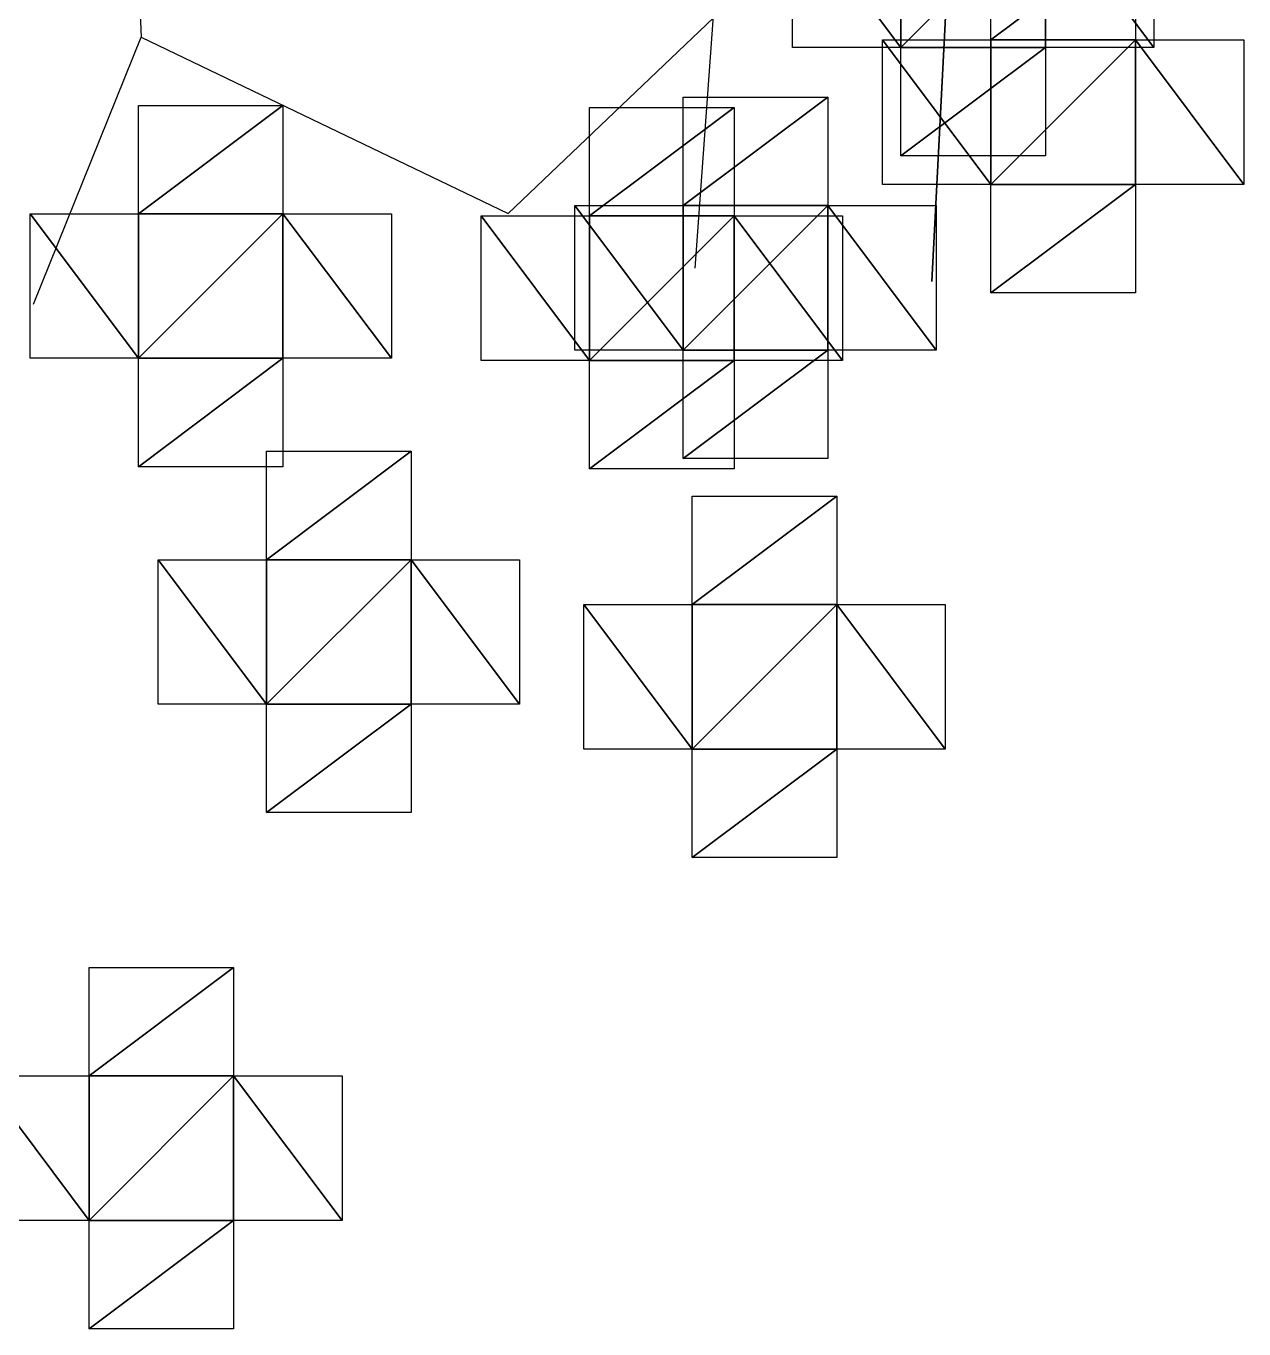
# Model space of a CAD drawing. Header units: metres. Extents: x -204 to 160, y -126 to 162.
# Drawn here: x -61.1 to -10.5, y -98.9 to -44.9 of the extents above; entities that cross this region are included whole.
import ezdxf

# ---------------------------------------------------------------- set-up
doc = ezdxf.new("R2010")
doc.units = ezdxf.units.M

msp = doc.modelspace()

# ---------------------------------------------------------------- linework, layer by layer
for p, q in [((-57.130173, -22.88387, -221.39754), (-56.292915, -45.318245, -214.13174)), ((-33.294395, -54.90072, -260.00986), (-31.68674, -33.020416, -256.94885)), ((-41.05062, -52.63927, -224.75142), (-26.862267, -39.10855, -241.9121)), ((-29.250854, -45.742935, -433.01532), (-29.250854, -39.742935, -433.01532)), ((-29.250854, -45.742935, -433.01532), (-29.250854, -39.742935, -433.01532)), ((-14.2508545, -39.742935, -433.01532), (-14.2508545, -45.742935, -433.01532)), ((-14.2508545, -39.742935, -433.01532), (-14.2508545, -45.742935, -433.01532)), ((-23.468374, -55.45326, -334.14514), (-22.71549, -40.810272, -319.5024)), ((-22.71549, -40.810272, -319.5024), (-23.468374, -55.45326, -334.14514)), ((-21.010925, -45.428833, -433.01532), (-21.010925, -40.928833, -433.01532)), ((-21.010925, -45.428833, -433.01532), (-21.010925, -40.928833, -433.01532)), ((-21.010925, -45.428833, -433.01532), (-21.010925, -40.928833, -433.01532)), ((-15.010925, -40.928833, -433.01532), (-15.010925, -45.428833, -433.01532)), ((-15.010925, -40.928833, -433.01532), (-15.010925, -45.428833, -433.01532)), ((-15.010925, -40.928833, -433.01532), (-15.010925, -45.428833, -433.01532)), ((-60.755623, -56.401554, -206.29013), (-56.292915, -45.318245, -214.13174)), ((-56.292915, -45.318245, -214.13174), (-41.05062, -52.63927, -224.75142)), ((-24.750854, -45.742935, -433.01532), (-29.250854, -45.742935, -433.01532)), ((-24.750854, -45.742935, -433.01532), (-29.250854, -45.742935, -433.01532)), ((-25.510925, -51.428833, -433.01532), (-25.510925, -45.428833, -433.01532)), ((-25.510925, -45.428833, -433.01532), (-21.010925, -45.428833, -433.01532)), ((-25.510925, -51.428833, -433.01532), (-25.510925, -45.428833, -433.01532)), ((-25.510925, -45.428833, -433.01532), (-21.010925, -45.428833, -433.01532)), ((-25.510925, -51.428833, -433.01532), (-25.510925, -45.428833, -433.01532)), ((-25.510925, -45.428833, -433.01532), (-21.010925, -45.428833, -433.01532)), ((-24.750854, -50.242935, -433.01532), (-24.750854, -45.742935, -433.01532)), ((-24.750854, -50.242935, -433.01532), (-24.750854, -45.742935, -433.01532)), ((-14.2508545, -45.742935, -433.01532), (-18.750854, -45.742935, -433.01532)), ((-18.750854, -45.742935, -433.01532), (-18.750854, -50.242935, -433.01532)), ((-14.2508545, -45.742935, -433.01532), (-18.750854, -45.742935, -433.01532)), ((-18.750854, -45.742935, -433.01532), (-18.750854, -50.242935, -433.01532)), ((-15.010925, -45.428833, -433.01532), (-10.510925, -45.428833, -433.01532)), ((-15.010925, -45.428833, -433.01532), (-10.510925, -45.428833, -433.01532)), ((-15.010925, -45.428833, -433.01532), (-10.510925, -45.428833, -433.01532)), ((-10.510925, -45.428833, -433.01532), (-10.510925, -51.428833, -433.01532)), ((-10.510925, -45.428833, -433.01532), (-10.510925, -51.428833, -433.01532)), ((-10.510925, -45.428833, -433.01532), (-10.510925, -51.428833, -433.01532)), ((-33.78586, -52.309357, -433.01532), (-33.78586, -47.809357, -433.01532)), ((-33.78586, -47.809357, -433.01532), (-27.785858, -47.809357, -433.01532)), ((-33.78586, -52.309357, -433.01532), (-33.78586, -47.809357, -433.01532)), ((-33.78586, -47.809357, -433.01532), (-27.785858, -47.809357, -433.01532)), ((-33.78586, -52.309357, -433.01532), (-33.78586, -47.809357, -433.01532)), ((-33.78586, -47.809357, -433.01532), (-27.785858, -47.809357, -433.01532)), ((-27.785858, -47.809357, -433.01532), (-27.785858, -52.309357, -433.01532)), ((-27.785858, -47.809357, -433.01532), (-27.785858, -52.309357, -433.01532)), ((-27.785858, -47.809357, -433.01532), (-27.785858, -52.309357, -433.01532)), ((-56.39911, -52.646652, -433.01532), (-56.39911, -48.146652, -433.01532)), ((-56.39911, -48.146652, -433.01532), (-50.39911, -48.146652, -433.01532)), ((-56.39911, -52.646652, -433.01532), (-56.39911, -48.146652, -433.01532)), ((-56.39911, -48.146652, -433.01532), (-50.39911, -48.146652, -433.01532)), ((-56.39911, -52.646652, -433.01532), (-56.39911, -48.146652, -433.01532)), ((-56.39911, -48.146652, -433.01532), (-50.39911, -48.146652, -433.01532)), ((-56.39911, -52.646652, -433.01532), (-56.39911, -48.146652, -433.01532)), ((-56.39911, -48.146652, -433.01532), (-50.39911, -48.146652, -433.01532)), ((-56.39911, -52.646652, -433.01532), (-56.39911, -48.146652, -433.01532)), ((-56.39911, -48.146652, -433.01532), (-50.39911, -48.146652, -433.01532)), ((-50.39911, -48.146652, -433.01532), (-50.39911, -52.646652, -433.01532)), ((-50.39911, -48.146652, -433.01532), (-50.39911, -52.646652, -433.01532)), ((-50.39911, -48.146652, -433.01532), (-50.39911, -52.646652, -433.01532)), ((-50.39911, -48.146652, -433.01532), (-50.39911, -52.646652, -433.01532)), ((-50.39911, -48.146652, -433.01532), (-50.39911, -52.646652, -433.01532)), ((-37.672333, -52.737015, -433.01532), (-37.672333, -48.237015, -433.01532)), ((-37.672333, -48.237015, -433.01532), (-31.672333, -48.237015, -433.01532)), ((-31.672333, -48.237015, -433.01532), (-31.672333, -52.737015, -433.01532)), ((-18.750854, -50.242935, -433.01532), (-24.750854, -50.242935, -433.01532)), ((-18.750854, -50.242935, -433.01532), (-24.750854, -50.242935, -433.01532)), ((-21.010925, -51.428833, -433.01532), (-25.510925, -51.428833, -433.01532)), ((-21.010925, -51.428833, -433.01532), (-25.510925, -51.428833, -433.01532)), ((-21.010925, -51.428833, -433.01532), (-25.510925, -51.428833, -433.01532)), ((-21.010925, -55.928833, -433.01532), (-21.010925, -51.428833, -433.01532)), ((-21.010925, -55.928833, -433.01532), (-21.010925, -51.428833, -433.01532)), ((-21.010925, -55.928833, -433.01532), (-21.010925, -51.428833, -433.01532)), ((-10.510925, -51.428833, -433.01532), (-15.010925, -51.428833, -433.01532)), ((-15.010925, -51.428833, -433.01532), (-15.010925, -55.928833, -433.01532)), ((-10.510925, -51.428833, -433.01532), (-15.010925, -51.428833, -433.01532)), ((-15.010925, -51.428833, -433.01532), (-15.010925, -55.928833, -433.01532)), ((-10.510925, -51.428833, -433.01532), (-15.010925, -51.428833, -433.01532)), ((-15.010925, -51.428833, -433.01532), (-15.010925, -55.928833, -433.01532)), ((-38.28586, -58.309357, -433.01532), (-38.28586, -52.309357, -433.01532)), ((-38.28586, -52.309357, -433.01532), (-33.78586, -52.309357, -433.01532)), ((-38.28586, -58.309357, -433.01532), (-38.28586, -52.309357, -433.01532)), ((-38.28586, -52.309357, -433.01532), (-33.78586, -52.309357, -433.01532)), ((-38.28586, -58.309357, -433.01532), (-38.28586, -52.309357, -433.01532)), ((-38.28586, -52.309357, -433.01532), (-33.78586, -52.309357, -433.01532)), ((-27.785858, -52.309357, -433.01532), (-23.285858, -52.309357, -433.01532)), ((-27.785858, -52.309357, -433.01532), (-23.285858, -52.309357, -433.01532)), ((-27.785858, -52.309357, -433.01532), (-23.285858, -52.309357, -433.01532)), ((-23.285858, -52.309357, -433.01532), (-23.285858, -58.309357, -433.01532)), ((-23.285858, -52.309357, -433.01532), (-23.285858, -58.309357, -433.01532)), ((-23.285858, -52.309357, -433.01532), (-23.285858, -58.309357, -433.01532)), ((-60.89911, -58.646652, -433.01532), (-60.89911, -52.646652, -433.01532)), ((-60.89911, -52.646652, -433.01532), (-56.39911, -52.646652, -433.01532)), ((-60.89911, -58.646652, -433.01532), (-60.89911, -52.646652, -433.01532)), ((-60.89911, -52.646652, -433.01532), (-56.39911, -52.646652, -433.01532)), ((-60.89911, -58.646652, -433.01532), (-60.89911, -52.646652, -433.01532)), ((-60.89911, -52.646652, -433.01532), (-56.39911, -52.646652, -433.01532)), ((-60.89911, -58.646652, -433.01532), (-60.89911, -52.646652, -433.01532)), ((-60.89911, -52.646652, -433.01532), (-56.39911, -52.646652, -433.01532)), ((-60.89911, -58.646652, -433.01532), (-60.89911, -52.646652, -433.01532)), ((-60.89911, -52.646652, -433.01532), (-56.39911, -52.646652, -433.01532)), ((-50.39911, -52.646652, -433.01532), (-45.89911, -52.646652, -433.01532)), ((-50.39911, -52.646652, -433.01532), (-45.89911, -52.646652, -433.01532)), ((-50.39911, -52.646652, -433.01532), (-45.89911, -52.646652, -433.01532)), ((-50.39911, -52.646652, -433.01532), (-45.89911, -52.646652, -433.01532)), ((-50.39911, -52.646652, -433.01532), (-45.89911, -52.646652, -433.01532)), ((-45.89911, -52.646652, -433.01532), (-45.89911, -58.646652, -433.01532)), ((-45.89911, -52.646652, -433.01532), (-45.89911, -58.646652, -433.01532)), ((-45.89911, -52.646652, -433.01532), (-45.89911, -58.646652, -433.01532)), ((-45.89911, -52.646652, -433.01532), (-45.89911, -58.646652, -433.01532)), ((-45.89911, -52.646652, -433.01532), (-45.89911, -58.646652, -433.01532)), ((-42.172333, -58.737015, -433.01532), (-42.172333, -52.737015, -433.01532)), ((-42.172333, -52.737015, -433.01532), (-37.672333, -52.737015, -433.01532)), ((-31.672333, -52.737015, -433.01532), (-27.172333, -52.737015, -433.01532)), ((-27.172333, -52.737015, -433.01532), (-27.172333, -58.737015, -433.01532)), ((-15.010925, -55.928833, -433.01532), (-21.010925, -55.928833, -433.01532)), ((-15.010925, -55.928833, -433.01532), (-21.010925, -55.928833, -433.01532)), ((-15.010925, -55.928833, -433.01532), (-21.010925, -55.928833, -433.01532)), ((-33.78586, -58.309357, -433.01532), (-38.28586, -58.309357, -433.01532)), ((-33.78586, -58.309357, -433.01532), (-38.28586, -58.309357, -433.01532)), ((-33.78586, -58.309357, -433.01532), (-38.28586, -58.309357, -433.01532)), ((-33.78586, -62.809357, -433.01532), (-33.78586, -58.309357, -433.01532)), ((-33.78586, -62.809357, -433.01532), (-33.78586, -58.309357, -433.01532)), ((-33.78586, -62.809357, -433.01532), (-33.78586, -58.309357, -433.01532)), ((-23.285858, -58.309357, -433.01532), (-27.785858, -58.309357, -433.01532)), ((-27.785858, -58.309357, -433.01532), (-27.785858, -62.809357, -433.01532)), ((-23.285858, -58.309357, -433.01532), (-27.785858, -58.309357, -433.01532)), ((-27.785858, -58.309357, -433.01532), (-27.785858, -62.809357, -433.01532)), ((-23.285858, -58.309357, -433.01532), (-27.785858, -58.309357, -433.01532)), ((-27.785858, -58.309357, -433.01532), (-27.785858, -62.809357, -433.01532)), ((-56.39911, -58.646652, -433.01532), (-60.89911, -58.646652, -433.01532)), ((-56.39911, -58.646652, -433.01532), (-60.89911, -58.646652, -433.01532)), ((-56.39911, -58.646652, -433.01532), (-60.89911, -58.646652, -433.01532)), ((-56.39911, -58.646652, -433.01532), (-60.89911, -58.646652, -433.01532)), ((-56.39911, -58.646652, -433.01532), (-60.89911, -58.646652, -433.01532)), ((-56.39911, -63.146652, -433.01532), (-56.39911, -58.646652, -433.01532)), ((-56.39911, -63.146652, -433.01532), (-56.39911, -58.646652, -433.01532)), ((-56.39911, -63.146652, -433.01532), (-56.39911, -58.646652, -433.01532)), ((-56.39911, -63.146652, -433.01532), (-56.39911, -58.646652, -433.01532)), ((-56.39911, -63.146652, -433.01532), (-56.39911, -58.646652, -433.01532)), ((-45.89911, -58.646652, -433.01532), (-50.39911, -58.646652, -433.01532)), ((-50.39911, -58.646652, -433.01532), (-50.39911, -63.146652, -433.01532)), ((-45.89911, -58.646652, -433.01532), (-50.39911, -58.646652, -433.01532)), ((-50.39911, -58.646652, -433.01532), (-50.39911, -63.146652, -433.01532)), ((-45.89911, -58.646652, -433.01532), (-50.39911, -58.646652, -433.01532)), ((-50.39911, -58.646652, -433.01532), (-50.39911, -63.146652, -433.01532)), ((-45.89911, -58.646652, -433.01532), (-50.39911, -58.646652, -433.01532)), ((-50.39911, -58.646652, -433.01532), (-50.39911, -63.146652, -433.01532)), ((-45.89911, -58.646652, -433.01532), (-50.39911, -58.646652, -433.01532)), ((-50.39911, -58.646652, -433.01532), (-50.39911, -63.146652, -433.01532)), ((-37.672333, -58.737015, -433.01532), (-42.172333, -58.737015, -433.01532)), ((-37.672333, -63.237015, -433.01532), (-37.672333, -58.737015, -433.01532)), ((-27.172333, -58.737015, -433.01532), (-31.672333, -58.737015, -433.01532)), ((-31.672333, -58.737015, -433.01532), (-31.672333, -63.237015, -433.01532)), ((-51.08264, -67.00313, -433.01532), (-51.08264, -62.503128, -433.01532)), ((-51.08264, -62.503128, -433.01532), (-45.08264, -62.503128, -433.01532)), ((-51.08264, -67.00313, -433.01532), (-51.08264, -62.503128, -433.01532)), ((-51.08264, -62.503128, -433.01532), (-45.08264, -62.503128, -433.01532)), ((-51.08264, -67.00313, -433.01532), (-51.08264, -62.503128, -433.01532)), ((-51.08264, -62.503128, -433.01532), (-45.08264, -62.503128, -433.01532)), ((-51.08264, -67.00313, -433.01532), (-51.08264, -62.503128, -433.01532)), ((-51.08264, -62.503128, -433.01532), (-45.08264, -62.503128, -433.01532)), ((-45.08264, -62.503128, -433.01532), (-45.08264, -67.00313, -433.01532)), ((-45.08264, -62.503128, -433.01532), (-45.08264, -67.00313, -433.01532)), ((-45.08264, -62.503128, -433.01532), (-45.08264, -67.00313, -433.01532)), ((-45.08264, -62.503128, -433.01532), (-45.08264, -67.00313, -433.01532)), ((-50.39911, -63.146652, -433.01532), (-56.39911, -63.146652, -433.01532)), ((-50.39911, -63.146652, -433.01532), (-56.39911, -63.146652, -433.01532)), ((-50.39911, -63.146652, -433.01532), (-56.39911, -63.146652, -433.01532)), ((-50.39911, -63.146652, -433.01532), (-56.39911, -63.146652, -433.01532)), ((-50.39911, -63.146652, -433.01532), (-56.39911, -63.146652, -433.01532)), ((-31.672333, -63.237015, -433.01532), (-37.672333, -63.237015, -433.01532)), ((-27.785858, -62.809357, -433.01532), (-33.78586, -62.809357, -433.01532)), ((-27.785858, -62.809357, -433.01532), (-33.78586, -62.809357, -433.01532)), ((-27.785858, -62.809357, -433.01532), (-33.78586, -62.809357, -433.01532)), ((-33.412445, -68.86133, -433.01532), (-33.412445, -64.36133, -433.01532)), ((-33.412445, -64.36133, -433.01532), (-27.412445, -64.36133, -433.01532)), ((-33.412445, -68.86133, -433.01532), (-33.412445, -64.36133, -433.01532)), ((-33.412445, -64.36133, -433.01532), (-27.412445, -64.36133, -433.01532)), ((-27.412445, -64.36133, -433.01532), (-27.412445, -68.86133, -433.01532)), ((-27.412445, -64.36133, -433.01532), (-27.412445, -68.86133, -433.01532)), ((-55.58264, -73.00313, -433.01532), (-55.58264, -67.00313, -433.01532)), ((-55.58264, -67.00313, -433.01532), (-51.08264, -67.00313, -433.01532)), ((-55.58264, -73.00313, -433.01532), (-55.58264, -67.00313, -433.01532)), ((-55.58264, -67.00313, -433.01532), (-51.08264, -67.00313, -433.01532)), ((-55.58264, -73.00313, -433.01532), (-55.58264, -67.00313, -433.01532)), ((-55.58264, -67.00313, -433.01532), (-51.08264, -67.00313, -433.01532)), ((-55.58264, -73.00313, -433.01532), (-55.58264, -67.00313, -433.01532)), ((-55.58264, -67.00313, -433.01532), (-51.08264, -67.00313, -433.01532)), ((-45.08264, -67.00313, -433.01532), (-40.58264, -67.00313, -433.01532)), ((-45.08264, -67.00313, -433.01532), (-40.58264, -67.00313, -433.01532)), ((-45.08264, -67.00313, -433.01532), (-40.58264, -67.00313, -433.01532)), ((-45.08264, -67.00313, -433.01532), (-40.58264, -67.00313, -433.01532)), ((-40.58264, -67.00313, -433.01532), (-40.58264, -73.00313, -433.01532)), ((-40.58264, -67.00313, -433.01532), (-40.58264, -73.00313, -433.01532)), ((-40.58264, -67.00313, -433.01532), (-40.58264, -73.00313, -433.01532)), ((-40.58264, -67.00313, -433.01532), (-40.58264, -73.00313, -433.01532)), ((-37.912445, -74.86133, -433.01532), (-37.912445, -68.86133, -433.01532)), ((-37.912445, -68.86133, -433.01532), (-33.412445, -68.86133, -433.01532)), ((-37.912445, -74.86133, -433.01532), (-37.912445, -68.86133, -433.01532)), ((-37.912445, -68.86133, -433.01532), (-33.412445, -68.86133, -433.01532)), ((-27.412445, -68.86133, -433.01532), (-22.912445, -68.86133, -433.01532)), ((-27.412445, -68.86133, -433.01532), (-22.912445, -68.86133, -433.01532)), ((-22.912445, -68.86133, -433.01532), (-22.912445, -74.86133, -433.01532)), ((-22.912445, -68.86133, -433.01532), (-22.912445, -74.86133, -433.01532)), ((-51.08264, -73.00313, -433.01532), (-55.58264, -73.00313, -433.01532)), ((-51.08264, -73.00313, -433.01532), (-55.58264, -73.00313, -433.01532)), ((-51.08264, -73.00313, -433.01532), (-55.58264, -73.00313, -433.01532)), ((-51.08264, -73.00313, -433.01532), (-55.58264, -73.00313, -433.01532)), ((-51.08264, -77.50313, -433.01532), (-51.08264, -73.00313, -433.01532)), ((-51.08264, -77.50313, -433.01532), (-51.08264, -73.00313, -433.01532)), ((-51.08264, -77.50313, -433.01532), (-51.08264, -73.00313, -433.01532)), ((-51.08264, -77.50313, -433.01532), (-51.08264, -73.00313, -433.01532)), ((-40.58264, -73.00313, -433.01532), (-45.08264, -73.00313, -433.01532)), ((-45.08264, -73.00313, -433.01532), (-45.08264, -77.50313, -433.01532)), ((-40.58264, -73.00313, -433.01532), (-45.08264, -73.00313, -433.01532)), ((-45.08264, -73.00313, -433.01532), (-45.08264, -77.50313, -433.01532)), ((-40.58264, -73.00313, -433.01532), (-45.08264, -73.00313, -433.01532)), ((-45.08264, -73.00313, -433.01532), (-45.08264, -77.50313, -433.01532)), ((-40.58264, -73.00313, -433.01532), (-45.08264, -73.00313, -433.01532)), ((-45.08264, -73.00313, -433.01532), (-45.08264, -77.50313, -433.01532)), ((-33.412445, -74.86133, -433.01532), (-37.912445, -74.86133, -433.01532)), ((-33.412445, -74.86133, -433.01532), (-37.912445, -74.86133, -433.01532)), ((-33.412445, -79.36133, -433.01532), (-33.412445, -74.86133, -433.01532)), ((-33.412445, -79.36133, -433.01532), (-33.412445, -74.86133, -433.01532)), ((-22.912445, -74.86133, -433.01532), (-27.412445, -74.86133, -433.01532)), ((-27.412445, -74.86133, -433.01532), (-27.412445, -79.36133, -433.01532)), ((-22.912445, -74.86133, -433.01532), (-27.412445, -74.86133, -433.01532)), ((-27.412445, -74.86133, -433.01532), (-27.412445, -79.36133, -433.01532)), ((-45.08264, -77.50313, -433.01532), (-51.08264, -77.50313, -433.01532)), ((-45.08264, -77.50313, -433.01532), (-51.08264, -77.50313, -433.01532)), ((-45.08264, -77.50313, -433.01532), (-51.08264, -77.50313, -433.01532)), ((-45.08264, -77.50313, -433.01532), (-51.08264, -77.50313, -433.01532)), ((-27.412445, -79.36133, -433.01532), (-33.412445, -79.36133, -433.01532)), ((-27.412445, -79.36133, -433.01532), (-33.412445, -79.36133, -433.01532)), ((-58.447845, -88.43057, -433.01532), (-58.447845, -83.93057, -433.01532)), ((-58.447845, -83.93057, -433.01532), (-52.447845, -83.93057, -433.01532)), ((-52.447845, -83.93057, -433.01532), (-52.447845, -88.43057, -433.01532)), ((-62.947845, -88.43057, -433.01532), (-58.447845, -88.43057, -433.01532)), ((-52.447845, -88.43057, -433.01532), (-47.947845, -88.43057, -433.01532)), ((-47.947845, -88.43057, -433.01532), (-47.947845, -94.43057, -433.01532)), ((-58.447845, -94.43057, -433.01532), (-62.947845, -94.43057, -433.01532)), ((-58.447845, -98.93057, -433.01532), (-58.447845, -94.43057, -433.01532)), ((-47.947845, -94.43057, -433.01532), (-52.447845, -94.43057, -433.01532)), ((-52.447845, -94.43057, -433.01532), (-52.447845, -98.93057, -433.01532)), ((-52.447845, -98.93057, -433.01532), (-58.447845, -98.93057, -433.01532))]:
    msp.add_line(p, q)
for points in [[(-24.750854, -45.742935, -433.01532), (-29.250854, -45.742935, -433.01532), (-29.250854, -39.742935, -433.01532), (-29.250755, -39.742836, -433.01523)], [(-24.750854, -45.742935, -433.01532), (-29.250854, -39.742935, -433.01532), (-24.750854, -39.742935, -433.01532), (-24.750755, -39.742836, -433.01523)], [(-24.750854, -45.742935, -433.01532), (-29.250854, -45.742935, -433.01532), (-29.250854, -39.742935, -433.01532), (-29.250755, -39.742836, -433.01523)], [(-24.750854, -45.742935, -433.01532), (-29.250854, -39.742935, -433.01532), (-24.750854, -39.742935, -433.01532), (-24.750755, -39.742836, -433.01523)], [(-24.750854, -45.742935, -433.01532), (-24.750854, -39.742935, -433.01532), (-18.750854, -39.742935, -433.01532), (-18.750755, -39.742836, -433.01523)], [(-24.750854, -45.742935, -433.01532), (-24.750854, -39.742935, -433.01532), (-18.750854, -39.742935, -433.01532), (-18.750755, -39.742836, -433.01523)], [(-18.750854, -39.742935, -433.01532), (-18.750854, -45.742935, -433.01532), (-24.750854, -45.742935, -433.01532), (-24.750755, -45.742836, -433.01523)], [(-18.750854, -39.742935, -433.01532), (-18.750854, -45.742935, -433.01532), (-24.750854, -45.742935, -433.01532), (-24.750755, -45.742836, -433.01523)], [(-18.750854, -39.742935, -433.01532), (-14.2508545, -39.742935, -433.01532), (-14.2508545, -45.742935, -433.01532), (-14.250754, -45.742836, -433.01523)], [(-18.750854, -39.742935, -433.01532), (-14.2508545, -45.742935, -433.01532), (-18.750854, -45.742935, -433.01532), (-18.750755, -45.742836, -433.01523)], [(-18.750854, -39.742935, -433.01532), (-14.2508545, -39.742935, -433.01532), (-14.2508545, -45.742935, -433.01532), (-14.250754, -45.742836, -433.01523)], [(-18.750854, -39.742935, -433.01532), (-14.2508545, -45.742935, -433.01532), (-18.750854, -45.742935, -433.01532), (-18.750755, -45.742836, -433.01523)], [(-21.010925, -45.428833, -433.01532), (-21.010925, -40.928833, -433.01532), (-15.010925, -40.928833, -433.01532), (-15.010825, -40.928734, -433.01523)], [(-21.010925, -45.428833, -433.01532), (-21.010925, -40.928833, -433.01532), (-15.010925, -40.928833, -433.01532), (-15.010825, -40.928734, -433.01523)], [(-21.010925, -45.428833, -433.01532), (-21.010925, -40.928833, -433.01532), (-15.010925, -40.928833, -433.01532), (-15.010825, -40.928734, -433.01523)], [(-21.010925, -45.428833, -433.01532), (-15.010925, -40.928833, -433.01532), (-15.010925, -45.428833, -433.01532), (-15.010825, -45.428734, -433.01523)], [(-21.010925, -45.428833, -433.01532), (-15.010925, -40.928833, -433.01532), (-15.010925, -45.428833, -433.01532), (-15.010825, -45.428734, -433.01523)], [(-21.010925, -45.428833, -433.01532), (-15.010925, -40.928833, -433.01532), (-15.010925, -45.428833, -433.01532), (-15.010825, -45.428734, -433.01523)], [(-21.010925, -51.428833, -433.01532), (-25.510925, -51.428833, -433.01532), (-25.510925, -45.428833, -433.01532), (-25.510826, -45.428734, -433.01523)], [(-21.010925, -51.428833, -433.01532), (-25.510925, -45.428833, -433.01532), (-21.010925, -45.428833, -433.01532), (-21.010826, -45.428734, -433.01523)], [(-21.010925, -51.428833, -433.01532), (-25.510925, -51.428833, -433.01532), (-25.510925, -45.428833, -433.01532), (-25.510826, -45.428734, -433.01523)], [(-21.010925, -51.428833, -433.01532), (-25.510925, -45.428833, -433.01532), (-21.010925, -45.428833, -433.01532), (-21.010826, -45.428734, -433.01523)], [(-21.010925, -51.428833, -433.01532), (-25.510925, -51.428833, -433.01532), (-25.510925, -45.428833, -433.01532), (-25.510826, -45.428734, -433.01523)], [(-21.010925, -51.428833, -433.01532), (-25.510925, -45.428833, -433.01532), (-21.010925, -45.428833, -433.01532), (-21.010826, -45.428734, -433.01523)], [(-18.750854, -45.742935, -433.01532), (-24.750854, -50.242935, -433.01532), (-24.750854, -45.742935, -433.01532), (-24.750755, -45.742836, -433.01523)], [(-18.750854, -45.742935, -433.01532), (-24.750854, -50.242935, -433.01532), (-24.750854, -45.742935, -433.01532), (-24.750755, -45.742836, -433.01523)], [(-18.750854, -45.742935, -433.01532), (-18.750854, -50.242935, -433.01532), (-24.750854, -50.242935, -433.01532), (-24.750755, -50.242836, -433.01523)], [(-18.750854, -45.742935, -433.01532), (-18.750854, -50.242935, -433.01532), (-24.750854, -50.242935, -433.01532), (-24.750755, -50.242836, -433.01523)], [(-21.010925, -51.428833, -433.01532), (-21.010925, -45.428833, -433.01532), (-15.010925, -45.428833, -433.01532), (-15.010825, -45.428734, -433.01523)], [(-21.010925, -51.428833, -433.01532), (-21.010925, -45.428833, -433.01532), (-15.010925, -45.428833, -433.01532), (-15.010825, -45.428734, -433.01523)], [(-21.010925, -51.428833, -433.01532), (-21.010925, -45.428833, -433.01532), (-15.010925, -45.428833, -433.01532), (-15.010825, -45.428734, -433.01523)], [(-15.010925, -45.428833, -433.01532), (-15.010925, -51.428833, -433.01532), (-21.010925, -51.428833, -433.01532), (-21.010826, -51.428734, -433.01523)], [(-15.010925, -45.428833, -433.01532), (-15.010925, -51.428833, -433.01532), (-21.010925, -51.428833, -433.01532), (-21.010826, -51.428734, -433.01523)], [(-15.010925, -45.428833, -433.01532), (-15.010925, -51.428833, -433.01532), (-21.010925, -51.428833, -433.01532), (-21.010826, -51.428734, -433.01523)], [(-15.010925, -45.428833, -433.01532), (-10.510925, -45.428833, -433.01532), (-10.510925, -51.428833, -433.01532), (-10.510825, -51.428734, -433.01523)], [(-15.010925, -45.428833, -433.01532), (-10.510925, -51.428833, -433.01532), (-15.010925, -51.428833, -433.01532), (-15.010825, -51.428734, -433.01523)], [(-15.010925, -45.428833, -433.01532), (-10.510925, -45.428833, -433.01532), (-10.510925, -51.428833, -433.01532), (-10.510825, -51.428734, -433.01523)], [(-15.010925, -45.428833, -433.01532), (-10.510925, -51.428833, -433.01532), (-15.010925, -51.428833, -433.01532), (-15.010825, -51.428734, -433.01523)], [(-15.010925, -45.428833, -433.01532), (-10.510925, -45.428833, -433.01532), (-10.510925, -51.428833, -433.01532), (-10.510825, -51.428734, -433.01523)], [(-15.010925, -45.428833, -433.01532), (-10.510925, -51.428833, -433.01532), (-15.010925, -51.428833, -433.01532), (-15.010825, -51.428734, -433.01523)], [(-33.78586, -52.309357, -433.01532), (-33.78586, -47.809357, -433.01532), (-27.785858, -47.809357, -433.01532), (-27.785759, -47.809258, -433.01523)], [(-33.78586, -52.309357, -433.01532), (-33.78586, -47.809357, -433.01532), (-27.785858, -47.809357, -433.01532), (-27.785759, -47.809258, -433.01523)], [(-33.78586, -52.309357, -433.01532), (-33.78586, -47.809357, -433.01532), (-27.785858, -47.809357, -433.01532), (-27.785759, -47.809258, -433.01523)], [(-33.78586, -52.309357, -433.01532), (-27.785858, -47.809357, -433.01532), (-27.785858, -52.309357, -433.01532), (-27.785759, -52.309258, -433.01523)], [(-33.78586, -52.309357, -433.01532), (-27.785858, -47.809357, -433.01532), (-27.785858, -52.309357, -433.01532), (-27.785759, -52.309258, -433.01523)], [(-33.78586, -52.309357, -433.01532), (-27.785858, -47.809357, -433.01532), (-27.785858, -52.309357, -433.01532), (-27.785759, -52.309258, -433.01523)], [(-56.39911, -52.646652, -433.01532), (-56.39911, -48.146652, -433.01532), (-50.39911, -48.146652, -433.01532), (-50.39901, -48.146553, -433.01523)], [(-56.39911, -52.646652, -433.01532), (-56.39911, -48.146652, -433.01532), (-50.39911, -48.146652, -433.01532), (-50.39901, -48.146553, -433.01523)], [(-56.39911, -52.646652, -433.01532), (-56.39911, -48.146652, -433.01532), (-50.39911, -48.146652, -433.01532), (-50.39901, -48.146553, -433.01523)], [(-56.39911, -52.646652, -433.01532), (-56.39911, -48.146652, -433.01532), (-50.39911, -48.146652, -433.01532), (-50.39901, -48.146553, -433.01523)], [(-56.39911, -52.646652, -433.01532), (-56.39911, -48.146652, -433.01532), (-50.39911, -48.146652, -433.01532), (-50.39901, -48.146553, -433.01523)], [(-56.39911, -52.646652, -433.01532), (-50.39911, -48.146652, -433.01532), (-50.39911, -52.646652, -433.01532), (-50.39901, -52.646553, -433.01523)], [(-56.39911, -52.646652, -433.01532), (-50.39911, -48.146652, -433.01532), (-50.39911, -52.646652, -433.01532), (-50.39901, -52.646553, -433.01523)], [(-56.39911, -52.646652, -433.01532), (-50.39911, -48.146652, -433.01532), (-50.39911, -52.646652, -433.01532), (-50.39901, -52.646553, -433.01523)], [(-56.39911, -52.646652, -433.01532), (-50.39911, -48.146652, -433.01532), (-50.39911, -52.646652, -433.01532), (-50.39901, -52.646553, -433.01523)], [(-56.39911, -52.646652, -433.01532), (-50.39911, -48.146652, -433.01532), (-50.39911, -52.646652, -433.01532), (-50.39901, -52.646553, -433.01523)], [(-37.672333, -52.737015, -433.01532), (-37.672333, -48.237015, -433.01532), (-31.672333, -48.237015, -433.01532), (-31.672234, -48.236916, -433.01523)], [(-37.672333, -52.737015, -433.01532), (-31.672333, -48.237015, -433.01532), (-31.672333, -52.737015, -433.01532), (-31.672234, -52.736916, -433.01523)], [(-15.010925, -51.428833, -433.01532), (-21.010925, -55.928833, -433.01532), (-21.010925, -51.428833, -433.01532), (-21.010826, -51.428734, -433.01523)], [(-15.010925, -51.428833, -433.01532), (-21.010925, -55.928833, -433.01532), (-21.010925, -51.428833, -433.01532), (-21.010826, -51.428734, -433.01523)], [(-15.010925, -51.428833, -433.01532), (-21.010925, -55.928833, -433.01532), (-21.010925, -51.428833, -433.01532), (-21.010826, -51.428734, -433.01523)], [(-15.010925, -51.428833, -433.01532), (-15.010925, -55.928833, -433.01532), (-21.010925, -55.928833, -433.01532), (-21.010826, -55.928734, -433.01523)], [(-15.010925, -51.428833, -433.01532), (-15.010925, -55.928833, -433.01532), (-21.010925, -55.928833, -433.01532), (-21.010826, -55.928734, -433.01523)], [(-15.010925, -51.428833, -433.01532), (-15.010925, -55.928833, -433.01532), (-21.010925, -55.928833, -433.01532), (-21.010826, -55.928734, -433.01523)], [(-33.78586, -58.309357, -433.01532), (-38.28586, -58.309357, -433.01532), (-38.28586, -52.309357, -433.01532), (-38.28576, -52.309258, -433.01523)], [(-33.78586, -58.309357, -433.01532), (-38.28586, -52.309357, -433.01532), (-33.78586, -52.309357, -433.01532), (-33.78576, -52.309258, -433.01523)], [(-33.78586, -58.309357, -433.01532), (-38.28586, -58.309357, -433.01532), (-38.28586, -52.309357, -433.01532), (-38.28576, -52.309258, -433.01523)], [(-33.78586, -58.309357, -433.01532), (-38.28586, -52.309357, -433.01532), (-33.78586, -52.309357, -433.01532), (-33.78576, -52.309258, -433.01523)], [(-33.78586, -58.309357, -433.01532), (-38.28586, -58.309357, -433.01532), (-38.28586, -52.309357, -433.01532), (-38.28576, -52.309258, -433.01523)], [(-33.78586, -58.309357, -433.01532), (-38.28586, -52.309357, -433.01532), (-33.78586, -52.309357, -433.01532), (-33.78576, -52.309258, -433.01523)], [(-33.78586, -58.309357, -433.01532), (-33.78586, -52.309357, -433.01532), (-27.785858, -52.309357, -433.01532), (-27.785759, -52.309258, -433.01523)], [(-33.78586, -58.309357, -433.01532), (-33.78586, -52.309357, -433.01532), (-27.785858, -52.309357, -433.01532), (-27.785759, -52.309258, -433.01523)], [(-33.78586, -58.309357, -433.01532), (-33.78586, -52.309357, -433.01532), (-27.785858, -52.309357, -433.01532), (-27.785759, -52.309258, -433.01523)], [(-27.785858, -52.309357, -433.01532), (-27.785858, -58.309357, -433.01532), (-33.78586, -58.309357, -433.01532), (-33.78576, -58.309258, -433.01523)], [(-27.785858, -52.309357, -433.01532), (-27.785858, -58.309357, -433.01532), (-33.78586, -58.309357, -433.01532), (-33.78576, -58.309258, -433.01523)], [(-27.785858, -52.309357, -433.01532), (-27.785858, -58.309357, -433.01532), (-33.78586, -58.309357, -433.01532), (-33.78576, -58.309258, -433.01523)], [(-27.785858, -52.309357, -433.01532), (-23.285858, -52.309357, -433.01532), (-23.285858, -58.309357, -433.01532), (-23.285759, -58.309258, -433.01523)], [(-27.785858, -52.309357, -433.01532), (-23.285858, -58.309357, -433.01532), (-27.785858, -58.309357, -433.01532), (-27.785759, -58.309258, -433.01523)], [(-27.785858, -52.309357, -433.01532), (-23.285858, -52.309357, -433.01532), (-23.285858, -58.309357, -433.01532), (-23.285759, -58.309258, -433.01523)], [(-27.785858, -52.309357, -433.01532), (-23.285858, -58.309357, -433.01532), (-27.785858, -58.309357, -433.01532), (-27.785759, -58.309258, -433.01523)], [(-27.785858, -52.309357, -433.01532), (-23.285858, -52.309357, -433.01532), (-23.285858, -58.309357, -433.01532), (-23.285759, -58.309258, -433.01523)], [(-27.785858, -52.309357, -433.01532), (-23.285858, -58.309357, -433.01532), (-27.785858, -58.309357, -433.01532), (-27.785759, -58.309258, -433.01523)], [(-56.39911, -58.646652, -433.01532), (-60.89911, -58.646652, -433.01532), (-60.89911, -52.646652, -433.01532), (-60.89901, -52.646553, -433.01523)], [(-56.39911, -58.646652, -433.01532), (-60.89911, -52.646652, -433.01532), (-56.39911, -52.646652, -433.01532), (-56.39901, -52.646553, -433.01523)], [(-56.39911, -58.646652, -433.01532), (-60.89911, -58.646652, -433.01532), (-60.89911, -52.646652, -433.01532), (-60.89901, -52.646553, -433.01523)], [(-56.39911, -58.646652, -433.01532), (-60.89911, -52.646652, -433.01532), (-56.39911, -52.646652, -433.01532), (-56.39901, -52.646553, -433.01523)], [(-56.39911, -58.646652, -433.01532), (-60.89911, -58.646652, -433.01532), (-60.89911, -52.646652, -433.01532), (-60.89901, -52.646553, -433.01523)], [(-56.39911, -58.646652, -433.01532), (-60.89911, -52.646652, -433.01532), (-56.39911, -52.646652, -433.01532), (-56.39901, -52.646553, -433.01523)], [(-56.39911, -58.646652, -433.01532), (-60.89911, -58.646652, -433.01532), (-60.89911, -52.646652, -433.01532), (-60.89901, -52.646553, -433.01523)], [(-56.39911, -58.646652, -433.01532), (-60.89911, -52.646652, -433.01532), (-56.39911, -52.646652, -433.01532), (-56.39901, -52.646553, -433.01523)], [(-56.39911, -58.646652, -433.01532), (-60.89911, -58.646652, -433.01532), (-60.89911, -52.646652, -433.01532), (-60.89901, -52.646553, -433.01523)], [(-56.39911, -58.646652, -433.01532), (-60.89911, -52.646652, -433.01532), (-56.39911, -52.646652, -433.01532), (-56.39901, -52.646553, -433.01523)], [(-56.39911, -58.646652, -433.01532), (-56.39911, -52.646652, -433.01532), (-50.39911, -52.646652, -433.01532), (-50.39901, -52.646553, -433.01523)], [(-56.39911, -58.646652, -433.01532), (-56.39911, -52.646652, -433.01532), (-50.39911, -52.646652, -433.01532), (-50.39901, -52.646553, -433.01523)], [(-56.39911, -58.646652, -433.01532), (-56.39911, -52.646652, -433.01532), (-50.39911, -52.646652, -433.01532), (-50.39901, -52.646553, -433.01523)], [(-56.39911, -58.646652, -433.01532), (-56.39911, -52.646652, -433.01532), (-50.39911, -52.646652, -433.01532), (-50.39901, -52.646553, -433.01523)], [(-56.39911, -58.646652, -433.01532), (-56.39911, -52.646652, -433.01532), (-50.39911, -52.646652, -433.01532), (-50.39901, -52.646553, -433.01523)], [(-50.39911, -52.646652, -433.01532), (-50.39911, -58.646652, -433.01532), (-56.39911, -58.646652, -433.01532), (-56.39901, -58.646553, -433.01523)], [(-50.39911, -52.646652, -433.01532), (-50.39911, -58.646652, -433.01532), (-56.39911, -58.646652, -433.01532), (-56.39901, -58.646553, -433.01523)], [(-50.39911, -52.646652, -433.01532), (-50.39911, -58.646652, -433.01532), (-56.39911, -58.646652, -433.01532), (-56.39901, -58.646553, -433.01523)], [(-50.39911, -52.646652, -433.01532), (-50.39911, -58.646652, -433.01532), (-56.39911, -58.646652, -433.01532), (-56.39901, -58.646553, -433.01523)], [(-50.39911, -52.646652, -433.01532), (-50.39911, -58.646652, -433.01532), (-56.39911, -58.646652, -433.01532), (-56.39901, -58.646553, -433.01523)], [(-50.39911, -52.646652, -433.01532), (-45.89911, -52.646652, -433.01532), (-45.89911, -58.646652, -433.01532), (-45.89901, -58.646553, -433.01523)], [(-50.39911, -52.646652, -433.01532), (-45.89911, -58.646652, -433.01532), (-50.39911, -58.646652, -433.01532), (-50.39901, -58.646553, -433.01523)], [(-50.39911, -52.646652, -433.01532), (-45.89911, -52.646652, -433.01532), (-45.89911, -58.646652, -433.01532), (-45.89901, -58.646553, -433.01523)], [(-50.39911, -52.646652, -433.01532), (-45.89911, -58.646652, -433.01532), (-50.39911, -58.646652, -433.01532), (-50.39901, -58.646553, -433.01523)], [(-50.39911, -52.646652, -433.01532), (-45.89911, -52.646652, -433.01532), (-45.89911, -58.646652, -433.01532), (-45.89901, -58.646553, -433.01523)], [(-50.39911, -52.646652, -433.01532), (-45.89911, -58.646652, -433.01532), (-50.39911, -58.646652, -433.01532), (-50.39901, -58.646553, -433.01523)], [(-50.39911, -52.646652, -433.01532), (-45.89911, -52.646652, -433.01532), (-45.89911, -58.646652, -433.01532), (-45.89901, -58.646553, -433.01523)], [(-50.39911, -52.646652, -433.01532), (-45.89911, -58.646652, -433.01532), (-50.39911, -58.646652, -433.01532), (-50.39901, -58.646553, -433.01523)], [(-50.39911, -52.646652, -433.01532), (-45.89911, -52.646652, -433.01532), (-45.89911, -58.646652, -433.01532), (-45.89901, -58.646553, -433.01523)], [(-50.39911, -52.646652, -433.01532), (-45.89911, -58.646652, -433.01532), (-50.39911, -58.646652, -433.01532), (-50.39901, -58.646553, -433.01523)], [(-37.672333, -58.737015, -433.01532), (-42.172333, -58.737015, -433.01532), (-42.172333, -52.737015, -433.01532), (-42.172234, -52.736916, -433.01523)], [(-37.672333, -58.737015, -433.01532), (-42.172333, -52.737015, -433.01532), (-37.672333, -52.737015, -433.01532), (-37.672234, -52.736916, -433.01523)], [(-37.672333, -58.737015, -433.01532), (-37.672333, -52.737015, -433.01532), (-31.672333, -52.737015, -433.01532), (-31.672234, -52.736916, -433.01523)], [(-31.672333, -52.737015, -433.01532), (-31.672333, -58.737015, -433.01532), (-37.672333, -58.737015, -433.01532), (-37.672234, -58.736916, -433.01523)], [(-31.672333, -52.737015, -433.01532), (-27.172333, -52.737015, -433.01532), (-27.172333, -58.737015, -433.01532), (-27.172234, -58.736916, -433.01523)], [(-31.672333, -52.737015, -433.01532), (-27.172333, -58.737015, -433.01532), (-31.672333, -58.737015, -433.01532), (-31.672234, -58.736916, -433.01523)], [(-27.785858, -58.309357, -433.01532), (-33.78586, -62.809357, -433.01532), (-33.78586, -58.309357, -433.01532), (-33.78576, -58.309258, -433.01523)], [(-27.785858, -58.309357, -433.01532), (-33.78586, -62.809357, -433.01532), (-33.78586, -58.309357, -433.01532), (-33.78576, -58.309258, -433.01523)], [(-27.785858, -58.309357, -433.01532), (-33.78586, -62.809357, -433.01532), (-33.78586, -58.309357, -433.01532), (-33.78576, -58.309258, -433.01523)], [(-27.785858, -58.309357, -433.01532), (-27.785858, -62.809357, -433.01532), (-33.78586, -62.809357, -433.01532), (-33.78576, -62.809258, -433.01523)], [(-27.785858, -58.309357, -433.01532), (-27.785858, -62.809357, -433.01532), (-33.78586, -62.809357, -433.01532), (-33.78576, -62.809258, -433.01523)], [(-27.785858, -58.309357, -433.01532), (-27.785858, -62.809357, -433.01532), (-33.78586, -62.809357, -433.01532), (-33.78576, -62.809258, -433.01523)], [(-50.39911, -58.646652, -433.01532), (-56.39911, -63.146652, -433.01532), (-56.39911, -58.646652, -433.01532), (-56.39901, -58.646553, -433.01523)], [(-50.39911, -58.646652, -433.01532), (-56.39911, -63.146652, -433.01532), (-56.39911, -58.646652, -433.01532), (-56.39901, -58.646553, -433.01523)], [(-50.39911, -58.646652, -433.01532), (-56.39911, -63.146652, -433.01532), (-56.39911, -58.646652, -433.01532), (-56.39901, -58.646553, -433.01523)], [(-50.39911, -58.646652, -433.01532), (-56.39911, -63.146652, -433.01532), (-56.39911, -58.646652, -433.01532), (-56.39901, -58.646553, -433.01523)], [(-50.39911, -58.646652, -433.01532), (-56.39911, -63.146652, -433.01532), (-56.39911, -58.646652, -433.01532), (-56.39901, -58.646553, -433.01523)], [(-50.39911, -58.646652, -433.01532), (-50.39911, -63.146652, -433.01532), (-56.39911, -63.146652, -433.01532), (-56.39901, -63.146553, -433.01523)], [(-50.39911, -58.646652, -433.01532), (-50.39911, -63.146652, -433.01532), (-56.39911, -63.146652, -433.01532), (-56.39901, -63.146553, -433.01523)], [(-50.39911, -58.646652, -433.01532), (-50.39911, -63.146652, -433.01532), (-56.39911, -63.146652, -433.01532), (-56.39901, -63.146553, -433.01523)], [(-50.39911, -58.646652, -433.01532), (-50.39911, -63.146652, -433.01532), (-56.39911, -63.146652, -433.01532), (-56.39901, -63.146553, -433.01523)], [(-50.39911, -58.646652, -433.01532), (-50.39911, -63.146652, -433.01532), (-56.39911, -63.146652, -433.01532), (-56.39901, -63.146553, -433.01523)], [(-31.672333, -58.737015, -433.01532), (-37.672333, -63.237015, -433.01532), (-37.672333, -58.737015, -433.01532), (-37.672234, -58.736916, -433.01523)], [(-31.672333, -58.737015, -433.01532), (-31.672333, -63.237015, -433.01532), (-37.672333, -63.237015, -433.01532), (-37.672234, -63.236916, -433.01523)], [(-51.08264, -67.00313, -433.01532), (-51.08264, -62.503128, -433.01532), (-45.08264, -62.503128, -433.01532), (-45.082542, -62.50303, -433.01523)], [(-51.08264, -67.00313, -433.01532), (-51.08264, -62.503128, -433.01532), (-45.08264, -62.503128, -433.01532), (-45.082542, -62.50303, -433.01523)], [(-51.08264, -67.00313, -433.01532), (-51.08264, -62.503128, -433.01532), (-45.08264, -62.503128, -433.01532), (-45.082542, -62.50303, -433.01523)], [(-51.08264, -67.00313, -433.01532), (-51.08264, -62.503128, -433.01532), (-45.08264, -62.503128, -433.01532), (-45.082542, -62.50303, -433.01523)], [(-51.08264, -67.00313, -433.01532), (-45.08264, -62.503128, -433.01532), (-45.08264, -67.00313, -433.01532), (-45.082542, -67.00303, -433.01523)], [(-51.08264, -67.00313, -433.01532), (-45.08264, -62.503128, -433.01532), (-45.08264, -67.00313, -433.01532), (-45.082542, -67.00303, -433.01523)], [(-51.08264, -67.00313, -433.01532), (-45.08264, -62.503128, -433.01532), (-45.08264, -67.00313, -433.01532), (-45.082542, -67.00303, -433.01523)], [(-51.08264, -67.00313, -433.01532), (-45.08264, -62.503128, -433.01532), (-45.08264, -67.00313, -433.01532), (-45.082542, -67.00303, -433.01523)], [(-33.412445, -68.86133, -433.01532), (-33.412445, -64.36133, -433.01532), (-27.412445, -64.36133, -433.01532), (-27.412346, -64.36123, -433.01523)], [(-33.412445, -68.86133, -433.01532), (-33.412445, -64.36133, -433.01532), (-27.412445, -64.36133, -433.01532), (-27.412346, -64.36123, -433.01523)], [(-33.412445, -68.86133, -433.01532), (-27.412445, -64.36133, -433.01532), (-27.412445, -68.86133, -433.01532), (-27.412346, -68.86123, -433.01523)], [(-33.412445, -68.86133, -433.01532), (-27.412445, -64.36133, -433.01532), (-27.412445, -68.86133, -433.01532), (-27.412346, -68.86123, -433.01523)], [(-51.08264, -73.00313, -433.01532), (-55.58264, -73.00313, -433.01532), (-55.58264, -67.00313, -433.01532), (-55.582542, -67.00303, -433.01523)], [(-51.08264, -73.00313, -433.01532), (-55.58264, -67.00313, -433.01532), (-51.08264, -67.00313, -433.01532), (-51.082542, -67.00303, -433.01523)], [(-51.08264, -73.00313, -433.01532), (-55.58264, -73.00313, -433.01532), (-55.58264, -67.00313, -433.01532), (-55.582542, -67.00303, -433.01523)], [(-51.08264, -73.00313, -433.01532), (-55.58264, -67.00313, -433.01532), (-51.08264, -67.00313, -433.01532), (-51.082542, -67.00303, -433.01523)], [(-51.08264, -73.00313, -433.01532), (-55.58264, -73.00313, -433.01532), (-55.58264, -67.00313, -433.01532), (-55.582542, -67.00303, -433.01523)], [(-51.08264, -73.00313, -433.01532), (-55.58264, -67.00313, -433.01532), (-51.08264, -67.00313, -433.01532), (-51.082542, -67.00303, -433.01523)], [(-51.08264, -73.00313, -433.01532), (-55.58264, -73.00313, -433.01532), (-55.58264, -67.00313, -433.01532), (-55.582542, -67.00303, -433.01523)], [(-51.08264, -73.00313, -433.01532), (-55.58264, -67.00313, -433.01532), (-51.08264, -67.00313, -433.01532), (-51.082542, -67.00303, -433.01523)], [(-51.08264, -73.00313, -433.01532), (-51.08264, -67.00313, -433.01532), (-45.08264, -67.00313, -433.01532), (-45.082542, -67.00303, -433.01523)], [(-51.08264, -73.00313, -433.01532), (-51.08264, -67.00313, -433.01532), (-45.08264, -67.00313, -433.01532), (-45.082542, -67.00303, -433.01523)], [(-51.08264, -73.00313, -433.01532), (-51.08264, -67.00313, -433.01532), (-45.08264, -67.00313, -433.01532), (-45.082542, -67.00303, -433.01523)], [(-51.08264, -73.00313, -433.01532), (-51.08264, -67.00313, -433.01532), (-45.08264, -67.00313, -433.01532), (-45.082542, -67.00303, -433.01523)], [(-45.08264, -67.00313, -433.01532), (-45.08264, -73.00313, -433.01532), (-51.08264, -73.00313, -433.01532), (-51.082542, -73.00303, -433.01523)], [(-45.08264, -67.00313, -433.01532), (-45.08264, -73.00313, -433.01532), (-51.08264, -73.00313, -433.01532), (-51.082542, -73.00303, -433.01523)], [(-45.08264, -67.00313, -433.01532), (-45.08264, -73.00313, -433.01532), (-51.08264, -73.00313, -433.01532), (-51.082542, -73.00303, -433.01523)], [(-45.08264, -67.00313, -433.01532), (-45.08264, -73.00313, -433.01532), (-51.08264, -73.00313, -433.01532), (-51.082542, -73.00303, -433.01523)], [(-45.08264, -67.00313, -433.01532), (-40.58264, -67.00313, -433.01532), (-40.58264, -73.00313, -433.01532), (-40.582542, -73.00303, -433.01523)], [(-45.08264, -67.00313, -433.01532), (-40.58264, -73.00313, -433.01532), (-45.08264, -73.00313, -433.01532), (-45.082542, -73.00303, -433.01523)], [(-45.08264, -67.00313, -433.01532), (-40.58264, -67.00313, -433.01532), (-40.58264, -73.00313, -433.01532), (-40.582542, -73.00303, -433.01523)], [(-45.08264, -67.00313, -433.01532), (-40.58264, -73.00313, -433.01532), (-45.08264, -73.00313, -433.01532), (-45.082542, -73.00303, -433.01523)], [(-45.08264, -67.00313, -433.01532), (-40.58264, -67.00313, -433.01532), (-40.58264, -73.00313, -433.01532), (-40.582542, -73.00303, -433.01523)], [(-45.08264, -67.00313, -433.01532), (-40.58264, -73.00313, -433.01532), (-45.08264, -73.00313, -433.01532), (-45.082542, -73.00303, -433.01523)], [(-45.08264, -67.00313, -433.01532), (-40.58264, -67.00313, -433.01532), (-40.58264, -73.00313, -433.01532), (-40.582542, -73.00303, -433.01523)], [(-45.08264, -67.00313, -433.01532), (-40.58264, -73.00313, -433.01532), (-45.08264, -73.00313, -433.01532), (-45.082542, -73.00303, -433.01523)], [(-33.412445, -74.86133, -433.01532), (-37.912445, -74.86133, -433.01532), (-37.912445, -68.86133, -433.01532), (-37.912346, -68.86123, -433.01523)], [(-33.412445, -74.86133, -433.01532), (-37.912445, -68.86133, -433.01532), (-33.412445, -68.86133, -433.01532), (-33.412346, -68.86123, -433.01523)], [(-33.412445, -74.86133, -433.01532), (-37.912445, -74.86133, -433.01532), (-37.912445, -68.86133, -433.01532), (-37.912346, -68.86123, -433.01523)], [(-33.412445, -74.86133, -433.01532), (-37.912445, -68.86133, -433.01532), (-33.412445, -68.86133, -433.01532), (-33.412346, -68.86123, -433.01523)], [(-33.412445, -74.86133, -433.01532), (-33.412445, -68.86133, -433.01532), (-27.412445, -68.86133, -433.01532), (-27.412346, -68.86123, -433.01523)], [(-33.412445, -74.86133, -433.01532), (-33.412445, -68.86133, -433.01532), (-27.412445, -68.86133, -433.01532), (-27.412346, -68.86123, -433.01523)], [(-27.412445, -68.86133, -433.01532), (-27.412445, -74.86133, -433.01532), (-33.412445, -74.86133, -433.01532), (-33.412346, -74.86123, -433.01523)], [(-27.412445, -68.86133, -433.01532), (-27.412445, -74.86133, -433.01532), (-33.412445, -74.86133, -433.01532), (-33.412346, -74.86123, -433.01523)], [(-27.412445, -68.86133, -433.01532), (-22.912445, -68.86133, -433.01532), (-22.912445, -74.86133, -433.01532), (-22.912346, -74.86123, -433.01523)], [(-27.412445, -68.86133, -433.01532), (-22.912445, -74.86133, -433.01532), (-27.412445, -74.86133, -433.01532), (-27.412346, -74.86123, -433.01523)], [(-27.412445, -68.86133, -433.01532), (-22.912445, -68.86133, -433.01532), (-22.912445, -74.86133, -433.01532), (-22.912346, -74.86123, -433.01523)], [(-27.412445, -68.86133, -433.01532), (-22.912445, -74.86133, -433.01532), (-27.412445, -74.86133, -433.01532), (-27.412346, -74.86123, -433.01523)], [(-45.08264, -73.00313, -433.01532), (-51.08264, -77.50313, -433.01532), (-51.08264, -73.00313, -433.01532), (-51.082542, -73.00303, -433.01523)], [(-45.08264, -73.00313, -433.01532), (-51.08264, -77.50313, -433.01532), (-51.08264, -73.00313, -433.01532), (-51.082542, -73.00303, -433.01523)], [(-45.08264, -73.00313, -433.01532), (-51.08264, -77.50313, -433.01532), (-51.08264, -73.00313, -433.01532), (-51.082542, -73.00303, -433.01523)], [(-45.08264, -73.00313, -433.01532), (-51.08264, -77.50313, -433.01532), (-51.08264, -73.00313, -433.01532), (-51.082542, -73.00303, -433.01523)], [(-45.08264, -73.00313, -433.01532), (-45.08264, -77.50313, -433.01532), (-51.08264, -77.50313, -433.01532), (-51.082542, -77.50303, -433.01523)], [(-45.08264, -73.00313, -433.01532), (-45.08264, -77.50313, -433.01532), (-51.08264, -77.50313, -433.01532), (-51.082542, -77.50303, -433.01523)], [(-45.08264, -73.00313, -433.01532), (-45.08264, -77.50313, -433.01532), (-51.08264, -77.50313, -433.01532), (-51.082542, -77.50303, -433.01523)], [(-45.08264, -73.00313, -433.01532), (-45.08264, -77.50313, -433.01532), (-51.08264, -77.50313, -433.01532), (-51.082542, -77.50303, -433.01523)], [(-27.412445, -74.86133, -433.01532), (-33.412445, -79.36133, -433.01532), (-33.412445, -74.86133, -433.01532), (-33.412346, -74.86123, -433.01523)], [(-27.412445, -74.86133, -433.01532), (-33.412445, -79.36133, -433.01532), (-33.412445, -74.86133, -433.01532), (-33.412346, -74.86123, -433.01523)], [(-27.412445, -74.86133, -433.01532), (-27.412445, -79.36133, -433.01532), (-33.412445, -79.36133, -433.01532), (-33.412346, -79.36123, -433.01523)], [(-27.412445, -74.86133, -433.01532), (-27.412445, -79.36133, -433.01532), (-33.412445, -79.36133, -433.01532), (-33.412346, -79.36123, -433.01523)], [(-58.447845, -88.43057, -433.01532), (-58.447845, -83.93057, -433.01532), (-52.447845, -83.93057, -433.01532), (-52.447746, -83.93047, -433.01523)], [(-58.447845, -88.43057, -433.01532), (-52.447845, -83.93057, -433.01532), (-52.447845, -88.43057, -433.01532), (-52.447746, -88.43047, -433.01523)], [(-58.447845, -94.43057, -433.01532), (-62.947845, -94.43057, -433.01532), (-62.947845, -88.43057, -433.01532), (-62.947746, -88.43047, -433.01523)], [(-58.447845, -94.43057, -433.01532), (-62.947845, -88.43057, -433.01532), (-58.447845, -88.43057, -433.01532), (-58.447746, -88.43047, -433.01523)], [(-58.447845, -94.43057, -433.01532), (-58.447845, -88.43057, -433.01532), (-52.447845, -88.43057, -433.01532), (-52.447746, -88.43047, -433.01523)], [(-52.447845, -88.43057, -433.01532), (-52.447845, -94.43057, -433.01532), (-58.447845, -94.43057, -433.01532), (-58.447746, -94.43047, -433.01523)], [(-52.447845, -88.43057, -433.01532), (-47.947845, -88.43057, -433.01532), (-47.947845, -94.43057, -433.01532), (-47.947746, -94.43047, -433.01523)], [(-52.447845, -88.43057, -433.01532), (-47.947845, -94.43057, -433.01532), (-52.447845, -94.43057, -433.01532), (-52.447746, -94.43047, -433.01523)], [(-52.447845, -94.43057, -433.01532), (-58.447845, -98.93057, -433.01532), (-58.447845, -94.43057, -433.01532), (-58.447746, -94.43047, -433.01523)], [(-52.447845, -94.43057, -433.01532), (-52.447845, -98.93057, -433.01532), (-58.447845, -98.93057, -433.01532), (-58.447746, -98.93047, -433.01523)]]:
    msp.add_3dface(points)

doc.saveas('drawing.dxf')
